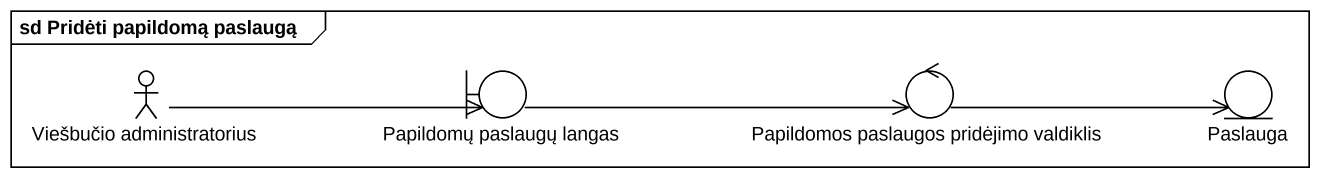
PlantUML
@startuml
mainframe sd Pridėti papildomą paslaugą
actor "Viešbučio administratorius" as Viešbučio_administratorius
boundary "Papildomų paslaugų langas" as Papildomų_paslaugų_langas
control "Papildomos paslaugos pridėjimo valdiklis" as Papildomos_paslaugos
entity Paslauga
Viešbučio_administratorius -right-> Papildomų_paslaugų_langas
Papildomų_paslaugų_langas -right-> Papildomos_paslaugos
Papildomos_paslaugos -right-> Paslauga
@enduml
